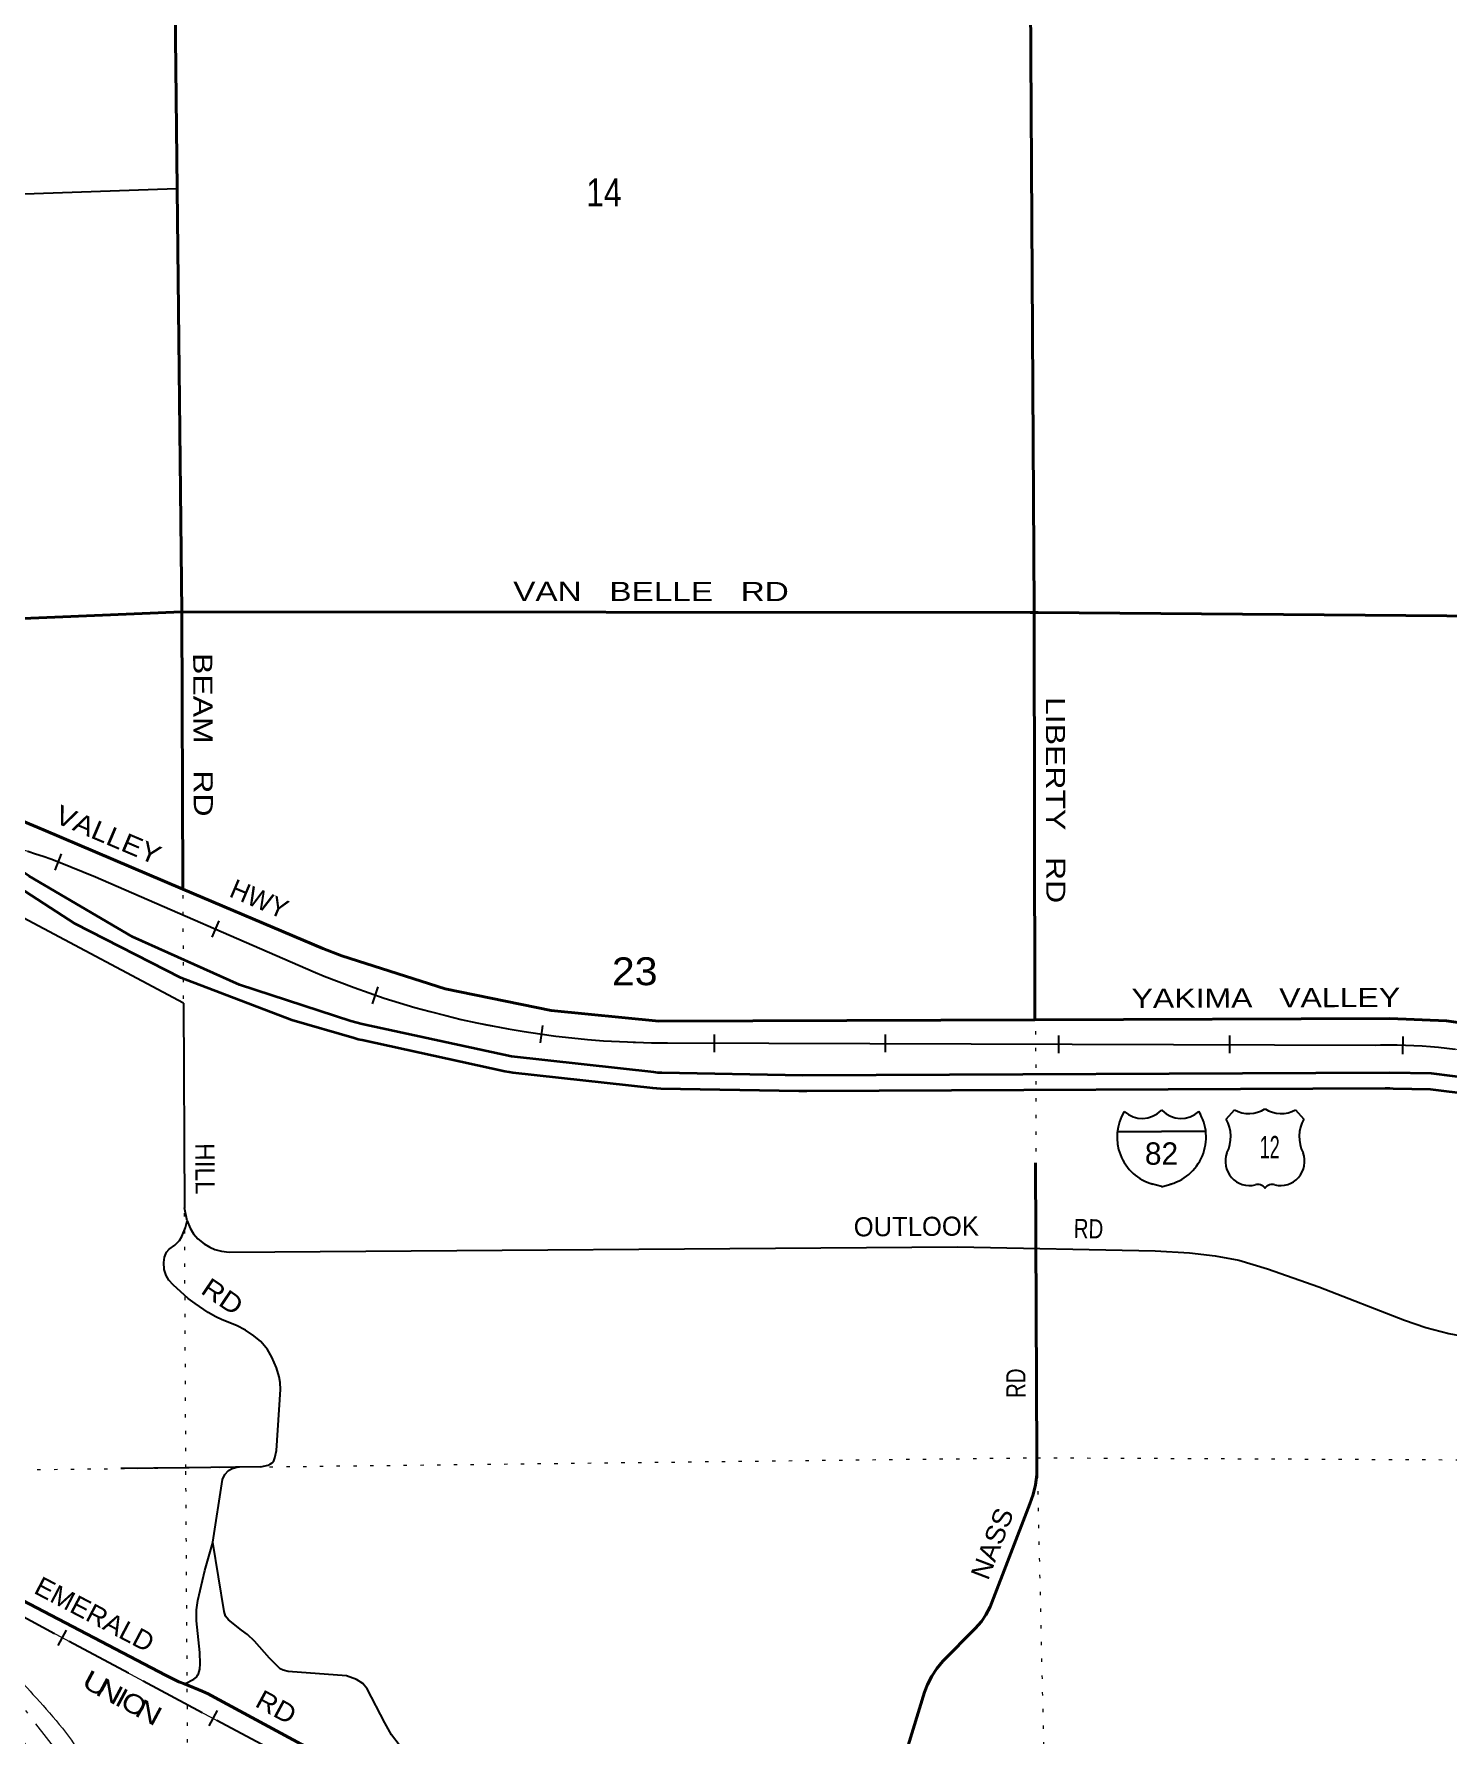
# Model space of a CAD drawing. Header units: feet. Extents: x -2 to 285336, y -549186 to -364975.
# Drawn here: x 210200 to 219064, y -428524 to -417857 of the extents above; entities that cross this region are included whole.
import ezdxf
from ezdxf.enums import TextEntityAlignment as Align

# ---------------------------------------------------------------- set-up
doc = ezdxf.new("R2010")
doc.units = ezdxf.units.FT
doc.header["$LTSCALE"] = 70
for name, pattern in [('DOT_DASHED', [7.7, 5, -1.2, 0.3, -1.2]), ('DOTTED', [1.5, 0.3, -1.2]), ('LONG_DASHED', [7.5, 6, -1.5])]:
    doc.linetypes.add(name, pattern=pattern)
for name, color, linetype, lineweight in [('15', 7, 'Continuous', 25), ('16', 7, 'Continuous', 25), ('18', 7, 'Continuous', 35), ('26', 7, 'Continuous', 40), ('27', 7, 'Continuous', 13), ('29', 7, 'Continuous', 25), ('34', 7, 'Continuous', 25), ('39', 7, 'Continuous', 13), ('44', 7, 'DOT_DASHED', 13), ('63', 7, 'Continuous', 25), ('7', 7, 'DOTTED', 13)]:
    doc.layers.add(name, color=color, linetype=linetype, lineweight=lineweight)
doc.layers.add('30', color=7, linetype='Continuous')

msp = doc.modelspace()

# ---------------------------------------------------------------- linework, layer by layer
at = {"layer": '15'}
for p, q in [((217265.06, -424607.95), (217267.96, -424605.04)), ((217271.13, -424607.42), (217267.7, -424605.04)), ((216992.35, -424739.42), (217268.76, -424739.42)), ((217268.76, -425085), (217204.87, -425067.04)), ((217268.23, -425085.26), (217331.86, -425066.52))]:
    msp.add_line(p, q, dxfattribs=at)
msp.add_lwpolyline([(217544.12, -424739.42), (217268.23, -424739.42), (217268.76, -424739.42)], dxfattribs=at)
for centre, radius, start, end in [((217294.98, -424774.52), 306.13, 148.44436, 254.43378), ((217146.38, -424491.92), 165.66, 227.34207, 315.81184), ((217390.07, -424491.92), 165.66, 224.18821, 312.69406), ((217241.47, -424774.52), 306.13, 283.08086, 31.62486)]:
    msp.add_arc(centre, radius, start, end, dxfattribs=at)
at = {"layer": '16'}
for p, q in [((217673.39, -424661.57), (217724.7, -424602.81)), ((217916.46, -424596.84), (217916.18, -424597.04)), ((218108.55, -424602.72), (218159.94, -424661.57))]:
    msp.add_line(p, q, dxfattribs=at)
for centre, radius, start, end in [((217815.78, -424445.15), 182.07, 239.97227, 303.45418), ((218017.56, -424445.65), 181.52, 236.33975, 300.08743), ((218017.55, -424445.15), 182.07, 236.54582, 236.59441), ((217480.41, -424772.2), 222.05, 332.97043, 29.75871), ((218352.91, -424772.2), 222.05, 150.24129, 207.02957), ((217819.6, -424927.1), 151.42, 159.09177, 283.81923), ((218013.72, -424927.1), 151.42, 256.18077, 20.90823)]:
    msp.add_arc(centre, radius, start, end, dxfattribs=at)
for centre, major_axis, start_param, end_param in [((217874.94, -425125.92), (-19.56, 51.67), 4.95877769, 6.28318531), ((217958.39, -425125.92), (19.56, 51.67), 0, 1.32637542)]:
    msp.add_ellipse(centre, major_axis=major_axis, ratio=0.929097, start_param=start_param, end_param=end_param, dxfattribs=at)
at = {"layer": '18'}
for points in [[(219206.8, -424507.26), (218953.17, -424475.46), (218719.83, -424470.79), (218699.58, -424470.39), (218669.83, -424470.52), (215044.2, -424487.19), (215019.36, -424487.3), (214994.2, -424486.84), (214128.24, -424470.92), (214105.07, -424470.49), (214078.24, -424467.53), (213201.56, -424370.69), (213177.48, -424368.03), (213151.56, -424362.39), (212255.9, -424167.52), (212231.16, -424162.14), (212205.9, -424154.78), (211816.74, -424041.5), (211121.02, -423774.87), (210456.98, -423436.97), (209865.69, -423053.44), (209856.9, -423047.74), (209815.77, -423021.06), (209408.19, -422688.26)], [(221660.26, -425893.36), (220322.26, -424901.48), (220200.3, -424811.62), (219972.85, -424671.25), (219756.97, -424567.44), (219731.9, -424555.38), (219706.97, -424546.75), (219483.52, -424469.33), (219224.41, -424408.82), (218960.4, -424375.72), (218694.37, -424370.41), (215019.55, -424387.3), (214136, -424371.06), (214111.11, -424370.6), (214086, -424367.83), (213193.12, -424269.21), (212256.81, -424065.5), (212185.97, -424046.79), (211487.67, -423818.73), (210817.04, -423518.92), (210170.33, -423138.85), (209920.4, -422969.04), (209694.99, -422802.92), (209659.34, -422771.51)]]:
    msp.add_lwpolyline(points, dxfattribs=at)
at = {"layer": '26'}
for points in [[(216469.8, -421484.2), (216469.65, -421459.22), (216438.52, -416249.45), (216425.86, -411073.96)], [(211125.85, -421480.65), (211068.11, -416171.68), (211020.08, -411124.18)], [(209130.7, -421665.21), (209300.3, -421593.8), (209336.42, -421576.95), (209374.11, -421563.97), (209412.94, -421555.01), (209452.5, -421550.15), (209482.1, -421549.24), (211125.85, -421480.65)], [(211133.38, -423218.99), (211133.26, -423192.36), (211125.87, -421482.66), (211125.85, -421480.65)], [(216469.8, -421484.2), (216444.74, -421484.18), (211125.86, -421480.65), (211125.85, -421480.65)], [(216474.16, -424039.24), (216474.12, -424013.91), (216469.84, -421509.22), (216469.8, -421484.2)], [(221618.21, -421526.09), (216494.74, -421484.4), (216469.8, -421484.2)], [(211133.38, -423218.99), (210260.16, -422848.38), (210025.52, -422748.5), (210019.11, -422745.25), (209878.48, -422664.04), (209747.1, -422568.58), (209626.43, -422459.91), (209517.77, -422339.22), (209422.33, -422207.84), (209145.86, -421695.48), (209130.7, -421665.21)], [(216474.16, -424039.24), (214117.58, -424048.15), (213441.88, -423981.08), (212776.89, -423843.75), (212129.9, -423637.66), (212010.98, -423591.46), (211133.38, -423218.99)], [(212520.14, -428929.7), (211332.59, -428288.01), (211290.44, -428266.47), (211252.9, -428248.16), (211143.36, -428204.05), (211107.08, -428189.71), (211024.35, -428149.67), (210082.1, -427655.19), (210073.21, -427649.78), (210068.08, -427647.05), (209978.18, -427592.77), (209894.45, -427529.39), (209883.1, -427520.29), (209822.08, -427477.38), (209756.92, -427441.09), (207527.21, -426240.58), (207223.27, -426049.86), (206600.23, -425588.89), (205993.47, -425020.01), (206413.69, -424145.05), (206218.38, -424056.52), (206218.32, -424056.49)], [(221655.72, -425421.74), (220614.62, -424616.77), (220575.78, -424586.36), (220390.21, -424459.28), (220217.37, -424365.81), (220192.26, -424352.23), (220167.37, -424341.08), (220088.2, -424305.6), (219753.48, -424182.55), (219407.74, -424095.17), (219054.75, -424044.41), (218698.39, -424030.83), (216474.16, -424039.24)], [(215639.67, -428718.72), (215781.75, -428254.78), (215800.59, -428207.98), (215827.78, -428155.76), (215860.28, -428106.66), (215897.73, -428061.24), (216099.11, -427856.35), (216139.55, -427811.32), (216167.18, -427770.84), (216194.72, -427720.62), (216441.67, -427074.49), (216462.59, -427015.29), (216477.2, -426954.23), (216485.35, -426891.97), (216487.06, -426856.57), (216487.26, -426785.33), (216478.4, -424935.78)]]:
    msp.add_lwpolyline(points, dxfattribs=at)
at = {"layer": '29'}
for p, q in [((206584.24, -418985.17), (211092.96, -418826.18)), ((211136.25, -423934.81), (211142.79, -425218.88)), ((211159.14, -425299.03), (211142.79, -425218.88)), ((211422.34, -425496.27), (215989.12, -425462.68))]:
    msp.add_line(p, q, dxfattribs=at)
for points in [[(211136.25, -423934.81), (210132.58, -423399.03), (209477.78, -423057.81), (209336.81, -422996.39), (209232.23, -422962.27), (209141.28, -422947.49), (209045.79, -422944.08), (208873.47, -422954.63), (207093.56, -423027.69)], [(211165.16, -425787.05), (211072.74, -425701.66), (211044.32, -425670.95), (211028.41, -425641.38), (211015.9, -425603.85), (211012.49, -425560.63), (211017.04, -425526.5), (211030.68, -425496.93), (211047.73, -425477.6), (211081.84, -425451.44), (211112.53, -425421.87), (211127.31, -425397.98), (211150.05, -425342.25), (211159.14, -425299.03)], [(211159.14, -425299.03), (211178.46, -425345.08), (211200.07, -425380.92), (211227.34, -425412.19), (211267.14, -425443.48), (211302.37, -425465.65), (211334.21, -425479.87), (211375.14, -425490.11), (211422.34, -425496.27)], [(215989.12, -425462.68), (217227.41, -425486.7), (217443.41, -425499.22), (217604.83, -425518.54), (217752.62, -425546.98), (217932.23, -425600.43), (218255.09, -425714.17), (218791.66, -425923.45), (218925.82, -425968.95), (219069.04, -426005.34), (219246.39, -426039.47), (219438.47, -426069.07)], [(211618.69, -426842.19), (211667.29, -426831.63), (211683.21, -426823.67), (211692.3, -426817.4), (211702.53, -426804.33), (211709.35, -426786.14), (211719.59, -426740.06), (211744.6, -426357.9), (211742.32, -426312.42), (211736.64, -426277.16), (211719.59, -426221.42), (211691.17, -426153.76), (211662.75, -426105.41), (211621.83, -426057.09), (211578.62, -426021.24), (211525.2, -425984.29), (211469.49, -425955.27), (211379.69, -425919.46), (211339.89, -425900.68), (211291.01, -425873.41), (211210.3, -425818.81), (211165.16, -425787.05)], [(211618.69, -426842.19), (211151.64, -426848.05), (210744.38, -426852.87)], [(211320.55, -427314.45), (211381.95, -426922.62), (211395.59, -426891.34), (211418.33, -426865.75), (211441.06, -426852.67), (211477.44, -426843)], [(211145.49, -428203.88), (211202.33, -428174.3), (211218.25, -428161.22), (211227.34, -428147.57), (211230.75, -428139.61), (211238.7, -428110.61), (211240.98, -428077.06), (211238.7, -428005.97), (211218.24, -427808.07), (211218.26, -427738.69), (211227.34, -427680.68), (211270.53, -427491.88), (211320.55, -427316.72)], [(212159.4, -428152.85), (211793.47, -428126.53), (211761.64, -428117.43), (211743.45, -428108.34), (211675.24, -428042.37), (211582.02, -427935.45), (211538.82, -427894.51), (211500.17, -427867.21), (211418.32, -427801.24), (211400.13, -427778.5), (211391.04, -427748.92), (211320.55, -427314.45)], [(212489.21, -428584.9), (212441.46, -428523.48), (212398.26, -428448.41), (212289.13, -428234.58), (212261.84, -428200.46), (212220.92, -428175.44), (212159.4, -428152.85)]]:
    msp.add_lwpolyline(points, dxfattribs=at)
at = {"layer": '34'}
for p, q in [((210331.62, -423101.35), (210370.98, -422997.98)), ((211315.91, -423519.77), (211360.07, -423418.36)), ((212322.64, -423937.85), (212358.03, -423833.06)), ((213375.63, -424183.29), (213390.24, -424073.65)), ((214465.82, -424241.66), (214466.16, -424131.05)), ((215538.04, -424242.27), (215538.37, -424131.66)), ((216623.81, -424248.14), (216624.15, -424137.53)), ((217696.03, -424248.76), (217696.36, -424138.15)), ((218780.58, -424253.86), (218783.28, -424143.29))]:
    msp.add_line(p, q, dxfattribs=at)
at = {"layer": '34', "lineweight": 13}
msp.add_line((214170.79, -424184.66), (218612.03, -424198.01), dxfattribs=at)
at = {"layer": '34'}
for points in [[(210161.59, -422981.59), (210209.84, -422997.18), (210257.6, -423013.2), (210305.06, -423030.02), (210352.38, -423048.04), (210585.54, -423142.22), (211948.71, -423735.75), (212018.85, -423764.73), (212111.9, -423801.52), (212206.11, -423836.59), (212300.31, -423869.94), (212395.68, -423902.14), (212491.04, -423932.03), (212587.54, -423960.79), (212684.05, -423987.24), (212781.13, -424012.55), (212878.21, -424036.13), (212976.44, -424057.99), (213074.67, -424077.54), (213172.92, -424095.96), (213272.3, -424112.65), (213371.11, -424127.62), (213470.49, -424140.85), (213570.45, -424151.8), (213669.83, -424161.59), (213769.79, -424169.67), (213870.32, -424175.44)], [(213870.32, -424175.44), (213970.29, -424180.07), (214070.24, -424182.97), (214170.79, -424183.57), (218612.01, -424196.91), (218641.04, -424196.16), (218693.13, -424195.42), (218745.26, -424195.78), (218797.17, -424197.05), (218849.27, -424199.14), (218901.31, -424201.89), (218953.23, -424205.98), (219005.09, -424210.73), (219056.97, -424216.55), (219108.81, -424223.05)]]:
    msp.add_lwpolyline(points, dxfattribs=at)
at = {"layer": '34', "lineweight": 13}
for points in [[(210351.98, -423049.06), (210585.12, -423143.23), (211948.29, -423736.76)], [(207640.68, -426447.81), (207643.77, -426449.53), (211912.44, -428736.2)]]:
    msp.add_lwpolyline(points, dxfattribs=at)
for centre, radius, start, end in [((209307.66, -425745.33), 2891.45, 68.82765, 92.90602), ((214172.41, -418438.61), 5746.05, 247.22775, 269.98387), ((218703.53, -427181.24), 2984.63, 58.20191, 91.7567)]:
    msp.add_arc(centre, radius, start, end, dxfattribs=at)
at = {"layer": '39'}
for points in [[(204172.82, -426879.68), (204187.79, -426936.96), (204180.15, -427039.49), (204340.48, -427364.24), (204702.75, -427852.77), (205022.14, -428190.79), (205424.01, -428518.36), (205664.25, -428698.03), (205863.47, -428684.98), (206108.3, -428506.92), (206266.66, -428345.37), (206509.2, -428096.98), (206570.73, -427883.66), (206812.9, -427544.85), (207087.54, -427270.19), (207300.3, -427124.44), (207488.91, -426976.8), (207704.07, -426925.49), (207921.7, -426988.72), (208217.6, -426993.27), (208451.44, -427082.54), (208524.13, -427138.45), (208379.13, -427119.07), (208173.71, -427089.95), (207952.39, -427111.15), (207936.56, -427177.54), (208200.28, -427190.3), (208464.15, -427237.21), (208697.97, -427320.45), (209049.01, -427521.67), (209391.98, -427720.92), (209525.06, -427778.53), (209883.11, -428218.85), (210144.23, -428581.29), (210247.55, -428747.57), (210504.49, -429071.84), (210836.23, -429478.13), (210896.95, -429560.21), (210899.15, -429606.42), (210846.91, -429628.79), (210750.45, -429667.45), (210783.01, -429755.71), (210714.55, -429748.01), (210613.25, -429585.74), (210306.97, -429502.86), (210142.14, -429555.93), (210029.6, -429600.7), (209904.85, -429609.36), (209884.26, -429741.25), (209881.13, -429882.05), (209735.23, -429971.93), (209528.52, -430121.66), (209404.27, -430254.91), (208986.26, -430213.71), (208914.55, -430104.62), (208763.29, -430029.01), (208672.36, -429941.04), (208612.16, -429987.56), (208546.21, -430102.44), (208467.99, -430171.15), (208504.58, -430259.39), (208534.9, -430293.4), (208568.89, -430236.96), (208622.87, -430146.26), (208743.71, -430163.75), (208876.74, -430209.31), (208967.72, -430311.34), (208992.04, -430351.41), (209217.8, -430392.06), (209511.1, -430292.56), (209681.79, -430195.25), (209800.17, -430102.22), (209876.14, -429975.24), (209949.96, -429841.37), (209968.74, -429744.38), (209995.71, -429681.25), (210126.67, -429712.76), (210257.02, -429593.54), (210454.39, -429622.7), (210615.7, -429694.25), (210676.6, -429820.54), (210799.52, -429856.1), (210847.45, -429763.43), (210851.31, -429723.22), (210887.62, -429741.12), (210886.21, -429889.84), (210977.97, -430182.78), (211135.96, -430427.16), (211412.31, -430576.5), (211555.36, -430609.95), (211662.62, -430754.1), (211616.83, -430878.92), (211575.08, -431007.74), (211520.87, -431040.17), (211633.99, -431140.08), (212012.97, -431282.88), (212269.29, -431454.43)], [(208202.55, -426859.48), (209016.17, -427321.27), (209393.66, -427522.84), (209738.49, -427797.57), (210051.75, -428113.52), (210193.28, -428269.56), (210500.82, -428663.91), (210549.41, -428734.01), (210573.64, -428751.97), (210715.28, -428936.15), (211257.59, -429646.84), (211546.26, -429856.41), (211691.44, -429919.99), (211856.95, -430033.71), (212032.4, -430117.24), (212480.46, -430418.46), (212733.17, -430692.51), (212806, -430784.58), (212898.76, -430826.32), (213003.74, -430906.18), (213015.95, -430938.28), (212937.34, -430910.53), (212868.82, -430888.77), (212887.13, -430936.91), (212994.68, -431153.41), (213080.27, -431412.21), (213153.48, -431598.74), (213220.32, -431700.89), (213224.51, -431741.06), (213327.52, -431828.97), (213472.74, -431904.61), (213599.69, -431940.15), (213769.06, -432013.66), (213936.26, -432046.99), (214061.41, -432136.8), (214214.78, -432234.51), (214327.72, -432290.21), (214384.22, -432324.09), (214592.46, -432552.15), (214709.47, -432617.88), (214897.01, -432705.37), (215118.86, -432814.79), (215384.54, -432813.47), (215523.22, -432762.54), (215561.3, -432724.17), (215559.04, -432661.88), (215610.93, -432553.11), (215663.28, -432558.88), (215661.48, -432611.13), (215705.23, -432480.29), (215710.55, -432301.42), (215683.99, -432205.09), (215646.12, -432297.72), (215613.85, -432281.8), (215554.6, -432063.05), (215497.96, -431993), (215396.67, -431832.74), (215389.86, -431643.88), (215541.93, -431420.06), (215702.37, -431276.58), (215921.6, -431237.31), (216080.73, -431266.66), (216268.05, -431299.89), (216336.54, -431313.62), (216285.9, -431233.49), (216017.58, -431080.09), (215590.41, -430967.67), (215274.15, -430904.93), (215103.06, -430903.78), (214891.49, -430846.55), (214764.52, -430806.99), (214712.22, -430815.29), (214549.92, -430994.95), (214377.4, -431138.49), (214369.02, -431058.15), (214485.31, -430945.03), (214599.5, -430813.84), (214657.45, -430709.06), (214455.61, -430571.4), (214193.31, -430413.95), (214138.7, -430347.91), (214235.37, -430361.49), (214535.93, -430524.78), (214778.12, -430686.35), (214979.84, -430795.87), (215305.75, -430754.06), (215775.1, -430846.17), (216107.62, -430949.02), (216341.97, -431162.87), (216475.7, -431381.25), (216780.85, -431683.18), (216932.54, -431863.28), (217161.71, -432288.17), (217208.93, -432517.02), (217237.69, -432659.56), (217157.97, -432856.89), (217134.59, -433047.92)]]:
    msp.add_spline(points, degree=3, dxfattribs=at)
at = {"layer": '44'}
msp.add_lwpolyline([(205818.2, -428607.44), (206027.92, -428486.62), (206213.29, -428304.33), (206346.75, -428124.15), (206488.69, -427835.86), (206696.56, -427546.01), (206979.5, -427277.04), (207358.31, -427019.77), (207521.42, -426890.46), (207610.4, -426854.43), (207684.54, -426860.79), (207902.74, -426903.18), (208091.28, -426913.78), (208248.05, -426930.74), (208713.05, -427195.71), (209400.48, -427606.94), (209635.63, -427787.12), (209879.7, -428027.31), (210954.89, -429414.61)], dxfattribs=at)
at = {"layer": '63'}
for p, q in [((210351.21, -427963.52), (210403.44, -427866.02)), ((211297.59, -428467.52), (211349.82, -428370.02))]:
    msp.add_line(p, q, dxfattribs=at)
at = {"layer": '63', "linetype": 'LONG_DASHED'}
msp.add_lwpolyline([(205859.22, -425015.03), (205927.78, -425091.87), (206006.14, -425177.3), (206085.76, -425260.42), (206167.19, -425343.01), (206249.89, -425423.29), (206333.8, -425502.73), (206418.69, -425580.43), (206505.67, -425657.02), (206593.95, -425731.31), (206682.86, -425804.43), (206773.88, -425876.45), (206865.29, -425946.41), (206958.23, -426014.94), (207053.02, -426081.48), (207147.88, -426146.55), (207244.27, -426210.19), (207342.51, -426271.83), (207440.82, -426332), (207540.08, -426390.42), (207641.21, -426446.85), (207644.29, -426448.57), (211912.96, -428735.24)], dxfattribs=at)
at = {"layer": '7'}
for points in [[(216425.86, -411073.96), (216436.48, -416243.44), (216469.8, -421484.2), (216487.26, -426785.33), (216537.66, -429006.48)], [(211168.65, -429516.37), (211151.64, -426848.05), (211125.86, -421480.65), (211068.11, -416171.68), (211020.08, -411124.18)], [(221618.21, -421526.09), (216395.49, -421481.78), (211125.86, -421480.65), (208485.9, -421585.28)], [(208540.11, -426879.51), (211151.64, -426848.05), (216487.26, -426785.33), (221669.09, -426809.75)]]:
    msp.add_lwpolyline(points, dxfattribs=at)

# ---------------------------------------------------------------- texts
at = {"layer": '15'}
msp.add_text('82', height=140, dxfattribs=at).set_placement((217267.87, -424947.53), align=Align.CENTER)
at = {"layer": '16', "width": 0.6}
msp.add_text('12', height=140, dxfattribs=at).set_placement((217946.36, -424907.35), align=Align.CENTER)
at = {"layer": '27'}
for s, rotation, width, p in [('VAN   BELLE   RD', 359.962, 1.3, (213203.86, -421411.88)), ('BEAM   RD', 270.248, 1.25, (211197.18, -421738.87)), ('LIBERTY   RD', 270.098, 1.25, (216542.98, -422014.67)), ('VALLEY', 337.003, 1.15, (210320.58, -422797.98)), ('YAKIMA   VALLEY', 0.217, 1.25, (217080.48, -423964.36)), ('RD', 90.274, 0.8, (216415.53, -426410.32)), ('NASS', 69.083, 1.05, (216180.35, -427559.4)), ('EMERALD', 332.31, 1.05, (210191.18, -427630.75)), ('RD', 331.616, 1.1, (211577.87, -428340.98))]:
    msp.add_text(s, height=120, rotation=rotation, dxfattribs=dict(at, width=width)).set_placement(p)
msp.add_text('HWY', height=120, rotation=337.003, dxfattribs=at).set_placement((211416.38, -423263.06))
at = {"layer": '30'}
for s, rotation, width, p in [('HILL', 270.292, 0.95, (211210.72, -424812.74)), ('RD', 358.889, 0.8, (216716.53, -425406.78)), ('RD', 325.922, 1.15, (211237.58, -425749.31))]:
    msp.add_text(s, height=120, rotation=rotation, dxfattribs=dict(at, width=width)).set_placement(p)
msp.add_text('OUTLOOK', height=120, rotation=0.421, dxfattribs=at).set_placement((215338.77, -425397.46))
at = {"layer": '63'}
for s, width, p in [('U', 1.35, (210559.16, -428253.39)), ('N', 1.35, (210646.48, -428303.6)), ('I', 1.2, (210722.66, -428343.45)), ('O', 1.2, (210798.89, -428382.73)), ('N', 1.35, (210891.17, -428434.9))]:
    msp.add_text(s, height=120, rotation=331.823, dxfattribs=dict(at, width=width)).set_placement(p, align=Align.CENTER)
at = {"layer": '7'}
for s, width, p in [('14', 0.85, (213661.72, -418937.99)), ('23', 1.1, (213822.85, -423822.77))]:
    msp.add_text(s, height=175, rotation=0.285, dxfattribs=dict(at, width=width)).set_placement(p)

doc.saveas('drawing.dxf')
